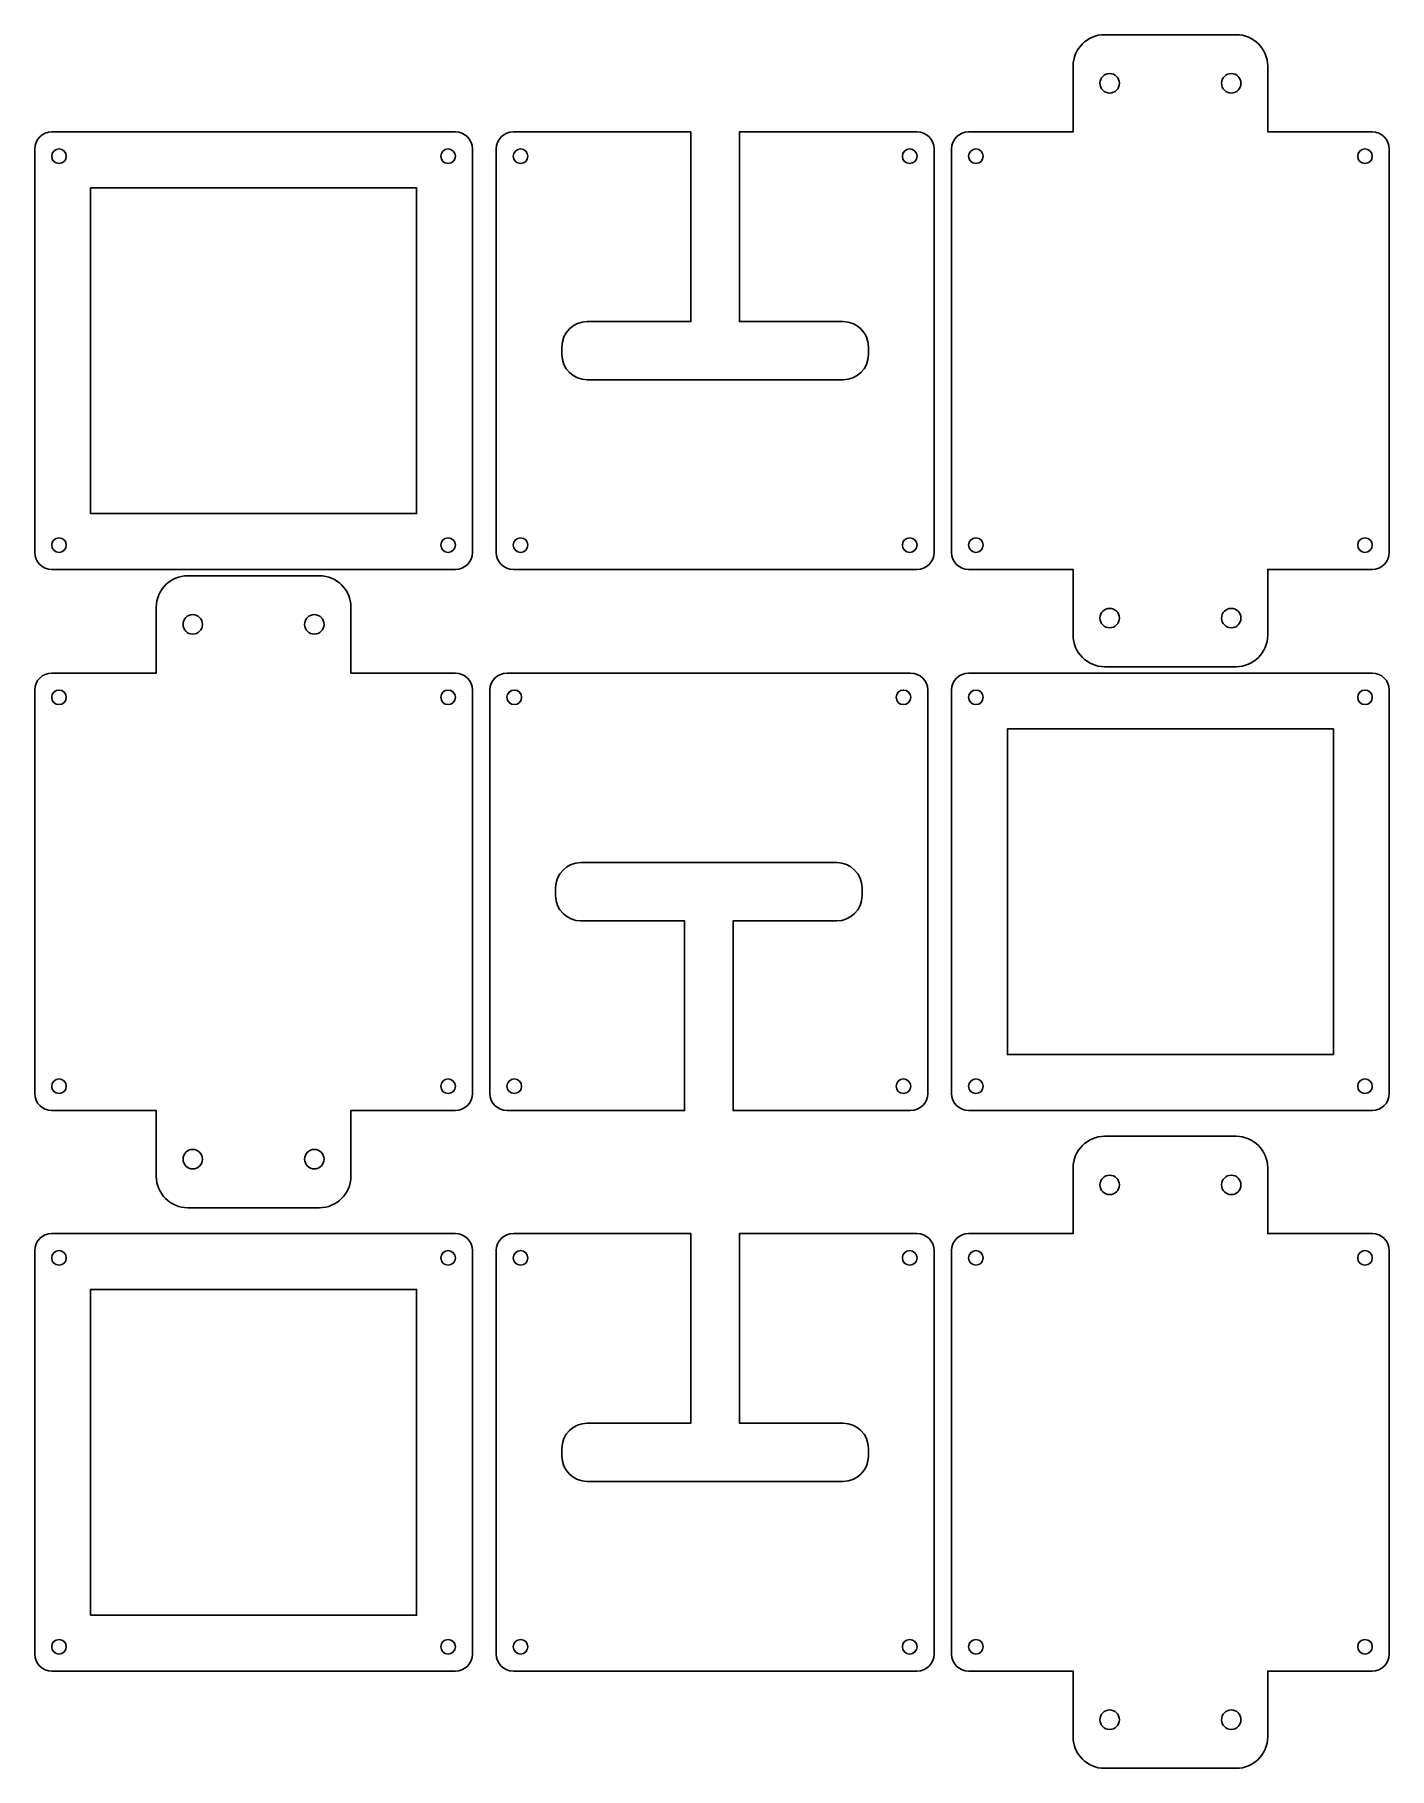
# Model space of a CAD drawing. Extents: x -134 to 145, y -152 to 205.
import ezdxf

# ---------------------------------------------------------------- set-up
doc = ezdxf.new("R2010")
doc.units = 0
doc.header["$MEASUREMENT"] = 0
doc.layers.add('LAYER_1', color=7, linetype='CONTINUOUS')

msp = doc.modelspace()

# ---------------------------------------------------------------- linework, layer by layer
at = {"layer": 'LAYER_1', "color": 250}
for points in [[(-122.4803, 106.5757), (-55.4803, 106.5757), (-55.4803, 173.5757), (-122.4803, 173.5757), (-122.4803, 106.5757)], [(-122.4803, -120.0243), (-55.4803, -120.0243), (-55.4803, -53.0243), (-122.4803, -53.0243), (-122.4803, -120.0243)]]:
    msp.add_lwpolyline(points, close=True, dxfattribs=at)
for centre, major_axis in [((87.0197, 195.0757), (0, 2)), ((112.0197, 195.0757), (0, 2)), ((-128.9803, 180.0757), (0, 1.5)), ((-48.9803, 180.0757), (0, 1.5)), ((-34.0803, 180.0757), (0, 1.5)), ((45.9197, 180.0757), (0, 1.5)), ((59.5197, 180.0757), (0, 1.5)), ((139.5197, 180.0757), (0, 1.5)), ((-128.9803, 100.0757), (0, 1.5)), ((-48.9803, 100.0757), (0, 1.5)), ((-34.0803, 100.0757), (0, 1.5)), ((45.9197, 100.0757), (0, 1.5)), ((59.5197, 100.0757), (0, 1.5)), ((139.5197, 100.0757), (0, 1.5)), ((87.0197, 85.0757), (0, 2)), ((112.0197, 85.0757), (0, 2)), ((87.0197, -31.5243), (0, 2)), ((112.0197, -31.5243), (0, 2)), ((-128.9803, -46.5243), (0, 1.5)), ((-48.9803, -46.5243), (0, 1.5)), ((-34.0803, -46.5243), (0, 1.5)), ((45.9197, -46.5243), (0, 1.5)), ((59.5197, -46.5243), (0, 1.5)), ((139.5197, -46.5243), (0, 1.5)), ((-128.9803, -126.5243), (0, 1.5)), ((-48.9803, -126.5243), (0, 1.5)), ((-34.0803, -126.5243), (0, 1.5)), ((45.9197, -126.5243), (0, 1.5)), ((59.5197, -126.5243), (0, 1.5)), ((139.5197, -126.5243), (0, 1.5)), ((87.0197, -141.5243), (0, 2)), ((112.0197, -141.5243), (0, 2))]:
    msp.add_ellipse(centre, major_axis=major_axis, ratio=1, dxfattribs=at)
for points, knots in [([(58.033, 185.0757), (58.033, 185.0757), (79.5197, 185.0757), (79.5197, 185.0757), (79.5197, 185.0757), (79.5197, 185.0757), (79.5197, 198.6225), (79.5197, 198.6225), (79.5197, 198.6225), (79.5197, 202.1718), (82.4236, 205.0757), (85.9729, 205.0757), (85.9729, 205.0757), (85.9729, 205.0757), (113.0665, 205.0757), (113.0665, 205.0757), (113.0665, 205.0757), (116.6158, 205.0757), (119.5197, 202.1718), (119.5197, 198.6225), (119.5197, 198.6225), (119.5197, 198.6225), (119.5197, 185.0757), (119.5197, 185.0757), (119.5197, 185.0757), (119.5197, 185.0757), (141.0064, 185.0757), (141.0064, 185.0757), (141.0064, 185.0757), (142.9388, 185.0757), (144.5197, 183.4948), (144.5197, 181.5624), (144.5197, 181.5624), (144.5197, 181.5624), (144.5197, 98.589), (144.5197, 98.589), (144.5197, 98.589), (144.5197, 96.6566), (142.9388, 95.0757), (141.0064, 95.0757), (141.0064, 95.0757), (141.0064, 95.0757), (119.5197, 95.0757), (119.5197, 95.0757), (119.5197, 95.0757), (119.5197, 95.0757), (119.5197, 81.5289), (119.5197, 81.5289), (119.5197, 81.5289), (119.5197, 77.9796), (116.6158, 75.0757), (113.0665, 75.0757), (113.0665, 75.0757), (113.0665, 75.0757), (85.9729, 75.0757), (85.9729, 75.0757), (85.9729, 75.0757), (82.4236, 75.0757), (79.5197, 77.9796), (79.5197, 81.5289), (79.5197, 81.5289), (79.5197, 81.5289), (79.5197, 95.0757), (79.5197, 95.0757), (79.5197, 95.0757), (79.5197, 95.0757), (58.033, 95.0757), (58.033, 95.0757), (58.033, 95.0757), (56.1006, 95.0757), (54.5197, 96.6566), (54.5197, 98.589), (54.5197, 98.589), (54.5197, 98.589), (54.5197, 181.5624), (54.5197, 181.5624), (54.5197, 181.5624), (54.5197, 183.4948), (56.1006, 185.0757), (58.033, 185.0757)], [0, 0, 0, 0, 0.04761905, 0.04761905, 0.04761905, 0.04761905, 0.0952381, 0.0952381, 0.0952381, 0.0952381, 0.14285714, 0.14285714, 0.14285714, 0.14285714, 0.19047619, 0.19047619, 0.19047619, 0.19047619, 0.23809524, 0.23809524, 0.23809524, 0.23809524, 0.28571429, 0.28571429, 0.28571429, 0.28571429, 0.33333333, 0.33333333, 0.33333333, 0.33333333, 0.38095238, 0.38095238, 0.38095238, 0.38095238, 0.42857143, 0.42857143, 0.42857143, 0.42857143, 0.47619048, 0.47619048, 0.47619048, 0.47619048, 0.52380952, 0.52380952, 0.52380952, 0.52380952, 0.57142857, 0.57142857, 0.57142857, 0.57142857, 0.61904762, 0.61904762, 0.61904762, 0.61904762, 0.66666667, 0.66666667, 0.66666667, 0.66666667, 0.71428571, 0.71428571, 0.71428571, 0.71428571, 0.76190476, 0.76190476, 0.76190476, 0.76190476, 0.80952381, 0.80952381, 0.80952381, 0.80952381, 0.85714286, 0.85714286, 0.85714286, 0.85714286, 0.9047619, 0.9047619, 0.9047619, 0.9047619, 1, 1, 1, 1]), ([(-130.467, 185.0757), (-130.467, 185.0757), (-47.4936, 185.0757), (-47.4936, 185.0757), (-47.4936, 185.0757), (-45.5612, 185.0757), (-43.9803, 183.4948), (-43.9803, 181.5624), (-43.9803, 181.5624), (-43.9803, 181.5624), (-43.9803, 98.589), (-43.9803, 98.589), (-43.9803, 98.589), (-43.9803, 96.6566), (-45.5612, 95.0757), (-47.4936, 95.0757), (-47.4936, 95.0757), (-47.4936, 95.0757), (-130.467, 95.0757), (-130.467, 95.0757), (-130.467, 95.0757), (-132.3994, 95.0757), (-133.9803, 96.6566), (-133.9803, 98.589), (-133.9803, 98.589), (-133.9803, 98.589), (-133.9803, 181.5624), (-133.9803, 181.5624), (-133.9803, 181.5624), (-133.9803, 183.4948), (-132.3994, 185.0757), (-130.467, 185.0757)], [0, 0, 0, 0, 0.11111111, 0.11111111, 0.11111111, 0.11111111, 0.22222222, 0.22222222, 0.22222222, 0.22222222, 0.33333333, 0.33333333, 0.33333333, 0.33333333, 0.44444444, 0.44444444, 0.44444444, 0.44444444, 0.55555556, 0.55555556, 0.55555556, 0.55555556, 0.66666667, 0.66666667, 0.66666667, 0.66666667, 0.77777778, 0.77777778, 0.77777778, 0.77777778, 1, 1, 1, 1]), ([(-35.567, 185.0757), (-35.567, 185.0757), (0.9197, 185.0757), (0.9197, 185.0757), (0.9197, 185.0757), (0.9197, 185.0757), (0.9197, 146.0757), (0.9197, 146.0757), (0.9197, 146.0757), (0.9197, 146.0757), (-20.3802, 146.0757), (-20.3802, 146.0757), (-20.3802, 146.0757), (-23.2403, 146.0757), (-25.5803, 143.7357), (-25.5803, 140.8756), (-25.5803, 140.8756), (-25.5803, 140.8756), (-25.5803, 139.2758), (-25.5803, 139.2758), (-25.5803, 139.2758), (-25.5803, 136.4157), (-23.2403, 134.0757), (-20.3802, 134.0757), (-20.3802, 134.0757), (-20.3802, 134.0757), (32.2196, 134.0757), (32.2196, 134.0757), (32.2196, 134.0757), (35.0797, 134.0757), (37.4197, 136.4157), (37.4197, 139.2758), (37.4197, 139.2758), (37.4197, 139.2758), (37.4197, 140.8756), (37.4197, 140.8756), (37.4197, 140.8756), (37.4197, 143.7357), (35.0797, 146.0757), (32.2196, 146.0757), (32.2196, 146.0757), (32.2196, 146.0757), (10.9197, 146.0757), (10.9197, 146.0757), (10.9197, 146.0757), (10.9197, 146.0757), (10.9197, 185.0757), (10.9197, 185.0757), (10.9197, 185.0757), (10.9197, 185.0757), (47.4064, 185.0757), (47.4064, 185.0757), (47.4064, 185.0757), (49.3388, 185.0757), (50.9197, 183.4948), (50.9197, 181.5624), (50.9197, 181.5624), (50.9197, 181.5624), (50.9197, 98.589), (50.9197, 98.589), (50.9197, 98.589), (50.9197, 96.6566), (49.3388, 95.0757), (47.4064, 95.0757), (47.4064, 95.0757), (47.4064, 95.0757), (-35.567, 95.0757), (-35.567, 95.0757), (-35.567, 95.0757), (-37.4994, 95.0757), (-39.0803, 96.6566), (-39.0803, 98.589), (-39.0803, 98.589), (-39.0803, 98.589), (-39.0803, 181.5624), (-39.0803, 181.5624), (-39.0803, 181.5624), (-39.0803, 183.4948), (-37.4994, 185.0757), (-35.567, 185.0757)], [0, 0, 0, 0, 0.04761905, 0.04761905, 0.04761905, 0.04761905, 0.0952381, 0.0952381, 0.0952381, 0.0952381, 0.14285714, 0.14285714, 0.14285714, 0.14285714, 0.19047619, 0.19047619, 0.19047619, 0.19047619, 0.23809524, 0.23809524, 0.23809524, 0.23809524, 0.28571429, 0.28571429, 0.28571429, 0.28571429, 0.33333333, 0.33333333, 0.33333333, 0.33333333, 0.38095238, 0.38095238, 0.38095238, 0.38095238, 0.42857143, 0.42857143, 0.42857143, 0.42857143, 0.47619048, 0.47619048, 0.47619048, 0.47619048, 0.52380952, 0.52380952, 0.52380952, 0.52380952, 0.57142857, 0.57142857, 0.57142857, 0.57142857, 0.61904762, 0.61904762, 0.61904762, 0.61904762, 0.66666667, 0.66666667, 0.66666667, 0.66666667, 0.71428571, 0.71428571, 0.71428571, 0.71428571, 0.76190476, 0.76190476, 0.76190476, 0.76190476, 0.80952381, 0.80952381, 0.80952381, 0.80952381, 0.85714286, 0.85714286, 0.85714286, 0.85714286, 0.9047619, 0.9047619, 0.9047619, 0.9047619, 1, 1, 1, 1]), ([(-47.4936, -16.2243), (-47.4936, -16.2243), (-68.9803, -16.2243), (-68.9803, -16.2243), (-68.9803, -16.2243), (-68.9803, -16.2243), (-68.9803, -29.7711), (-68.9803, -29.7711), (-68.9803, -29.7711), (-68.9803, -33.3204), (-71.8842, -36.2243), (-75.4335, -36.2243), (-75.4335, -36.2243), (-75.4335, -36.2243), (-102.5271, -36.2243), (-102.5271, -36.2243), (-102.5271, -36.2243), (-106.0764, -36.2243), (-108.9803, -33.3204), (-108.9803, -29.7711), (-108.9803, -29.7711), (-108.9803, -29.7711), (-108.9803, -16.2243), (-108.9803, -16.2243), (-108.9803, -16.2243), (-108.9803, -16.2243), (-130.467, -16.2243), (-130.467, -16.2243), (-130.467, -16.2243), (-132.3994, -16.2243), (-133.9803, -14.6434), (-133.9803, -12.711), (-133.9803, -12.711), (-133.9803, -12.711), (-133.9803, 70.2624), (-133.9803, 70.2624), (-133.9803, 70.2624), (-133.9803, 72.1948), (-132.3994, 73.7757), (-130.467, 73.7757), (-130.467, 73.7757), (-130.467, 73.7757), (-108.9803, 73.7757), (-108.9803, 73.7757), (-108.9803, 73.7757), (-108.9803, 73.7757), (-108.9803, 87.3225), (-108.9803, 87.3225), (-108.9803, 87.3225), (-108.9803, 90.8718), (-106.0764, 93.7757), (-102.5271, 93.7757), (-102.5271, 93.7757), (-102.5271, 93.7757), (-75.4335, 93.7757), (-75.4335, 93.7757), (-75.4335, 93.7757), (-71.8842, 93.7757), (-68.9803, 90.8718), (-68.9803, 87.3225), (-68.9803, 87.3225), (-68.9803, 87.3225), (-68.9803, 73.7757), (-68.9803, 73.7757), (-68.9803, 73.7757), (-68.9803, 73.7757), (-47.4936, 73.7757), (-47.4936, 73.7757), (-47.4936, 73.7757), (-45.5612, 73.7757), (-43.9803, 72.1948), (-43.9803, 70.2624), (-43.9803, 70.2624), (-43.9803, 70.2624), (-43.9803, -12.711), (-43.9803, -12.711), (-43.9803, -12.711), (-43.9803, -14.6434), (-45.5612, -16.2243), (-47.4936, -16.2243)], [0, 0, 0, 0, 0.04761905, 0.04761905, 0.04761905, 0.04761905, 0.0952381, 0.0952381, 0.0952381, 0.0952381, 0.14285714, 0.14285714, 0.14285714, 0.14285714, 0.19047619, 0.19047619, 0.19047619, 0.19047619, 0.23809524, 0.23809524, 0.23809524, 0.23809524, 0.28571429, 0.28571429, 0.28571429, 0.28571429, 0.33333333, 0.33333333, 0.33333333, 0.33333333, 0.38095238, 0.38095238, 0.38095238, 0.38095238, 0.42857143, 0.42857143, 0.42857143, 0.42857143, 0.47619048, 0.47619048, 0.47619048, 0.47619048, 0.52380952, 0.52380952, 0.52380952, 0.52380952, 0.57142857, 0.57142857, 0.57142857, 0.57142857, 0.61904762, 0.61904762, 0.61904762, 0.61904762, 0.66666667, 0.66666667, 0.66666667, 0.66666667, 0.71428571, 0.71428571, 0.71428571, 0.71428571, 0.76190476, 0.76190476, 0.76190476, 0.76190476, 0.80952381, 0.80952381, 0.80952381, 0.80952381, 0.85714286, 0.85714286, 0.85714286, 0.85714286, 0.9047619, 0.9047619, 0.9047619, 0.9047619, 1, 1, 1, 1]), ([(-101.4803, 81.7757), (-102.5849, 81.7757), (-103.4803, 82.6711), (-103.4803, 83.7757), (-103.4803, 83.7757), (-103.4803, 84.8803), (-102.5849, 85.7757), (-101.4803, 85.7757), (-101.4803, 85.7757), (-100.3757, 85.7757), (-99.4803, 84.8803), (-99.4803, 83.7757), (-99.4803, 83.7757), (-99.4803, 82.6711), (-100.3757, 81.7757), (-101.4803, 81.7757)], [0, 0, 0, 0, 0.2, 0.2, 0.2, 0.2, 0.4, 0.4, 0.4, 0.4, 0.6, 0.6, 0.6, 0.6, 1, 1, 1, 1]), ([(-76.4803, 81.7757), (-77.5849, 81.7757), (-78.4803, 82.6711), (-78.4803, 83.7757), (-78.4803, 83.7757), (-78.4803, 84.8803), (-77.5849, 85.7757), (-76.4803, 85.7757), (-76.4803, 85.7757), (-75.3757, 85.7757), (-74.4803, 84.8803), (-74.4803, 83.7757), (-74.4803, 83.7757), (-74.4803, 82.6711), (-75.3757, 81.7757), (-76.4803, 81.7757)], [0, 0, 0, 0, 0.2, 0.2, 0.2, 0.2, 0.4, 0.4, 0.4, 0.4, 0.6, 0.6, 0.6, 0.6, 1, 1, 1, 1]), ([(46.1064, -16.2243), (46.1064, -16.2243), (9.6197, -16.2243), (9.6197, -16.2243), (9.6197, -16.2243), (9.6197, -16.2243), (9.6197, 22.7757), (9.6197, 22.7757), (9.6197, 22.7757), (9.6197, 22.7757), (30.9196, 22.7757), (30.9196, 22.7757), (30.9196, 22.7757), (33.7797, 22.7757), (36.1197, 25.1157), (36.1197, 27.9758), (36.1197, 27.9758), (36.1197, 27.9758), (36.1197, 29.5756), (36.1197, 29.5756), (36.1197, 29.5756), (36.1197, 32.4357), (33.7797, 34.7757), (30.9196, 34.7757), (30.9196, 34.7757), (30.9196, 34.7757), (-21.6802, 34.7757), (-21.6802, 34.7757), (-21.6802, 34.7757), (-24.5403, 34.7757), (-26.8803, 32.4357), (-26.8803, 29.5756), (-26.8803, 29.5756), (-26.8803, 29.5756), (-26.8803, 27.9758), (-26.8803, 27.9758), (-26.8803, 27.9758), (-26.8803, 25.1157), (-24.5403, 22.7757), (-21.6802, 22.7757), (-21.6802, 22.7757), (-21.6802, 22.7757), (-0.3803, 22.7757), (-0.3803, 22.7757), (-0.3803, 22.7757), (-0.3803, 22.7757), (-0.3803, -16.2243), (-0.3803, -16.2243), (-0.3803, -16.2243), (-0.3803, -16.2243), (-36.867, -16.2243), (-36.867, -16.2243), (-36.867, -16.2243), (-38.7994, -16.2243), (-40.3803, -14.6434), (-40.3803, -12.711), (-40.3803, -12.711), (-40.3803, -12.711), (-40.3803, 70.2624), (-40.3803, 70.2624), (-40.3803, 70.2624), (-40.3803, 72.1948), (-38.7994, 73.7757), (-36.867, 73.7757), (-36.867, 73.7757), (-36.867, 73.7757), (46.1064, 73.7757), (46.1064, 73.7757), (46.1064, 73.7757), (48.0388, 73.7757), (49.6197, 72.1948), (49.6197, 70.2624), (49.6197, 70.2624), (49.6197, 70.2624), (49.6197, -12.711), (49.6197, -12.711), (49.6197, -12.711), (49.6197, -14.6434), (48.0388, -16.2243), (46.1064, -16.2243)], [0, 0, 0, 0, 0.04761905, 0.04761905, 0.04761905, 0.04761905, 0.0952381, 0.0952381, 0.0952381, 0.0952381, 0.14285714, 0.14285714, 0.14285714, 0.14285714, 0.19047619, 0.19047619, 0.19047619, 0.19047619, 0.23809524, 0.23809524, 0.23809524, 0.23809524, 0.28571429, 0.28571429, 0.28571429, 0.28571429, 0.33333333, 0.33333333, 0.33333333, 0.33333333, 0.38095238, 0.38095238, 0.38095238, 0.38095238, 0.42857143, 0.42857143, 0.42857143, 0.42857143, 0.47619048, 0.47619048, 0.47619048, 0.47619048, 0.52380952, 0.52380952, 0.52380952, 0.52380952, 0.57142857, 0.57142857, 0.57142857, 0.57142857, 0.61904762, 0.61904762, 0.61904762, 0.61904762, 0.66666667, 0.66666667, 0.66666667, 0.66666667, 0.71428571, 0.71428571, 0.71428571, 0.71428571, 0.76190476, 0.76190476, 0.76190476, 0.76190476, 0.80952381, 0.80952381, 0.80952381, 0.80952381, 0.85714286, 0.85714286, 0.85714286, 0.85714286, 0.9047619, 0.9047619, 0.9047619, 0.9047619, 1, 1, 1, 1]), ([(141.0064, -16.2243), (141.0064, -16.2243), (58.033, -16.2243), (58.033, -16.2243), (58.033, -16.2243), (56.1006, -16.2243), (54.5197, -14.6434), (54.5197, -12.711), (54.5197, -12.711), (54.5197, -12.711), (54.5197, 70.2624), (54.5197, 70.2624), (54.5197, 70.2624), (54.5197, 72.1948), (56.1006, 73.7757), (58.033, 73.7757), (58.033, 73.7757), (58.033, 73.7757), (141.0064, 73.7757), (141.0064, 73.7757), (141.0064, 73.7757), (142.9388, 73.7757), (144.5197, 72.1948), (144.5197, 70.2624), (144.5197, 70.2624), (144.5197, 70.2624), (144.5197, -12.711), (144.5197, -12.711), (144.5197, -12.711), (144.5197, -14.6434), (142.9388, -16.2243), (141.0064, -16.2243)], [0, 0, 0, 0, 0.11111111, 0.11111111, 0.11111111, 0.11111111, 0.22222222, 0.22222222, 0.22222222, 0.22222222, 0.33333333, 0.33333333, 0.33333333, 0.33333333, 0.44444444, 0.44444444, 0.44444444, 0.44444444, 0.55555556, 0.55555556, 0.55555556, 0.55555556, 0.66666667, 0.66666667, 0.66666667, 0.66666667, 0.77777778, 0.77777778, 0.77777778, 0.77777778, 1, 1, 1, 1]), ([(-128.9803, 67.2757), (-129.8087, 67.2757), (-130.4803, 67.9473), (-130.4803, 68.7757), (-130.4803, 68.7757), (-130.4803, 69.6041), (-129.8087, 70.2757), (-128.9803, 70.2757), (-128.9803, 70.2757), (-128.1519, 70.2757), (-127.4803, 69.6041), (-127.4803, 68.7757), (-127.4803, 68.7757), (-127.4803, 67.9473), (-128.1519, 67.2757), (-128.9803, 67.2757)], [0, 0, 0, 0, 0.2, 0.2, 0.2, 0.2, 0.4, 0.4, 0.4, 0.4, 0.6, 0.6, 0.6, 0.6, 1, 1, 1, 1]), ([(-48.9803, 67.2757), (-49.8087, 67.2757), (-50.4803, 67.9473), (-50.4803, 68.7757), (-50.4803, 68.7757), (-50.4803, 69.6041), (-49.8087, 70.2757), (-48.9803, 70.2757), (-48.9803, 70.2757), (-48.1519, 70.2757), (-47.4803, 69.6041), (-47.4803, 68.7757), (-47.4803, 68.7757), (-47.4803, 67.9473), (-48.1519, 67.2757), (-48.9803, 67.2757)], [0, 0, 0, 0, 0.2, 0.2, 0.2, 0.2, 0.4, 0.4, 0.4, 0.4, 0.6, 0.6, 0.6, 0.6, 1, 1, 1, 1]), ([(-35.3803, 67.2757), (-36.2087, 67.2757), (-36.8803, 67.9473), (-36.8803, 68.7757), (-36.8803, 68.7757), (-36.8803, 69.6041), (-36.2087, 70.2757), (-35.3803, 70.2757), (-35.3803, 70.2757), (-34.5519, 70.2757), (-33.8803, 69.6041), (-33.8803, 68.7757), (-33.8803, 68.7757), (-33.8803, 67.9473), (-34.5519, 67.2757), (-35.3803, 67.2757)], [0, 0, 0, 0, 0.2, 0.2, 0.2, 0.2, 0.4, 0.4, 0.4, 0.4, 0.6, 0.6, 0.6, 0.6, 1, 1, 1, 1]), ([(44.6197, 67.2757), (43.7913, 67.2757), (43.1197, 67.9473), (43.1197, 68.7757), (43.1197, 68.7757), (43.1197, 69.6041), (43.7913, 70.2757), (44.6197, 70.2757), (44.6197, 70.2757), (45.4481, 70.2757), (46.1197, 69.6041), (46.1197, 68.7757), (46.1197, 68.7757), (46.1197, 67.9473), (45.4481, 67.2757), (44.6197, 67.2757)], [0, 0, 0, 0, 0.2, 0.2, 0.2, 0.2, 0.4, 0.4, 0.4, 0.4, 0.6, 0.6, 0.6, 0.6, 1, 1, 1, 1]), ([(59.5197, 67.2757), (58.6913, 67.2757), (58.0197, 67.9473), (58.0197, 68.7757), (58.0197, 68.7757), (58.0197, 69.6041), (58.6913, 70.2757), (59.5197, 70.2757), (59.5197, 70.2757), (60.3481, 70.2757), (61.0197, 69.6041), (61.0197, 68.7757), (61.0197, 68.7757), (61.0197, 67.9473), (60.3481, 67.2757), (59.5197, 67.2757)], [0, 0, 0, 0, 0.2, 0.2, 0.2, 0.2, 0.4, 0.4, 0.4, 0.4, 0.6, 0.6, 0.6, 0.6, 1, 1, 1, 1]), ([(139.5197, 67.2757), (138.6913, 67.2757), (138.0197, 67.9473), (138.0197, 68.7757), (138.0197, 68.7757), (138.0197, 69.6041), (138.6913, 70.2757), (139.5197, 70.2757), (139.5197, 70.2757), (140.3481, 70.2757), (141.0197, 69.6041), (141.0197, 68.7757), (141.0197, 68.7757), (141.0197, 67.9473), (140.3481, 67.2757), (139.5197, 67.2757)], [0, 0, 0, 0, 0.2, 0.2, 0.2, 0.2, 0.4, 0.4, 0.4, 0.4, 0.6, 0.6, 0.6, 0.6, 1, 1, 1, 1]), ([(133.0197, -4.7243), (133.0197, -4.7243), (66.0197, -4.7243), (66.0197, -4.7243), (66.0197, -4.7243), (66.0197, -4.7243), (66.0197, 62.2757), (66.0197, 62.2757), (66.0197, 62.2757), (66.0197, 62.2757), (133.0197, 62.2757), (133.0197, 62.2757), (133.0197, 62.2757), (133.0197, 62.2757), (133.0197, -4.7243), (133.0197, -4.7243)], [0, 0, 0, 0, 0.2, 0.2, 0.2, 0.2, 0.4, 0.4, 0.4, 0.4, 0.6, 0.6, 0.6, 0.6, 1, 1, 1, 1]), ([(-128.9803, -12.7243), (-129.8087, -12.7243), (-130.4803, -12.0527), (-130.4803, -11.2243), (-130.4803, -11.2243), (-130.4803, -10.3959), (-129.8087, -9.7243), (-128.9803, -9.7243), (-128.9803, -9.7243), (-128.1519, -9.7243), (-127.4803, -10.3959), (-127.4803, -11.2243), (-127.4803, -11.2243), (-127.4803, -12.0527), (-128.1519, -12.7243), (-128.9803, -12.7243)], [0, 0, 0, 0, 0.2, 0.2, 0.2, 0.2, 0.4, 0.4, 0.4, 0.4, 0.6, 0.6, 0.6, 0.6, 1, 1, 1, 1]), ([(-48.9803, -12.7243), (-49.8087, -12.7243), (-50.4803, -12.0527), (-50.4803, -11.2243), (-50.4803, -11.2243), (-50.4803, -10.3959), (-49.8087, -9.7243), (-48.9803, -9.7243), (-48.9803, -9.7243), (-48.1519, -9.7243), (-47.4803, -10.3959), (-47.4803, -11.2243), (-47.4803, -11.2243), (-47.4803, -12.0527), (-48.1519, -12.7243), (-48.9803, -12.7243)], [0, 0, 0, 0, 0.2, 0.2, 0.2, 0.2, 0.4, 0.4, 0.4, 0.4, 0.6, 0.6, 0.6, 0.6, 1, 1, 1, 1]), ([(-35.3803, -12.7243), (-36.2087, -12.7243), (-36.8803, -12.0527), (-36.8803, -11.2243), (-36.8803, -11.2243), (-36.8803, -10.3959), (-36.2087, -9.7243), (-35.3803, -9.7243), (-35.3803, -9.7243), (-34.5519, -9.7243), (-33.8803, -10.3959), (-33.8803, -11.2243), (-33.8803, -11.2243), (-33.8803, -12.0527), (-34.5519, -12.7243), (-35.3803, -12.7243)], [0, 0, 0, 0, 0.2, 0.2, 0.2, 0.2, 0.4, 0.4, 0.4, 0.4, 0.6, 0.6, 0.6, 0.6, 1, 1, 1, 1]), ([(44.6197, -12.7243), (43.7913, -12.7243), (43.1197, -12.0527), (43.1197, -11.2243), (43.1197, -11.2243), (43.1197, -10.3959), (43.7913, -9.7243), (44.6197, -9.7243), (44.6197, -9.7243), (45.4481, -9.7243), (46.1197, -10.3959), (46.1197, -11.2243), (46.1197, -11.2243), (46.1197, -12.0527), (45.4481, -12.7243), (44.6197, -12.7243)], [0, 0, 0, 0, 0.2, 0.2, 0.2, 0.2, 0.4, 0.4, 0.4, 0.4, 0.6, 0.6, 0.6, 0.6, 1, 1, 1, 1]), ([(59.5197, -12.7243), (58.6913, -12.7243), (58.0197, -12.0527), (58.0197, -11.2243), (58.0197, -11.2243), (58.0197, -10.3959), (58.6913, -9.7243), (59.5197, -9.7243), (59.5197, -9.7243), (60.3481, -9.7243), (61.0197, -10.3959), (61.0197, -11.2243), (61.0197, -11.2243), (61.0197, -12.0527), (60.3481, -12.7243), (59.5197, -12.7243)], [0, 0, 0, 0, 0.2, 0.2, 0.2, 0.2, 0.4, 0.4, 0.4, 0.4, 0.6, 0.6, 0.6, 0.6, 1, 1, 1, 1]), ([(139.5197, -12.7243), (138.6913, -12.7243), (138.0197, -12.0527), (138.0197, -11.2243), (138.0197, -11.2243), (138.0197, -10.3959), (138.6913, -9.7243), (139.5197, -9.7243), (139.5197, -9.7243), (140.3481, -9.7243), (141.0197, -10.3959), (141.0197, -11.2243), (141.0197, -11.2243), (141.0197, -12.0527), (140.3481, -12.7243), (139.5197, -12.7243)], [0, 0, 0, 0, 0.2, 0.2, 0.2, 0.2, 0.4, 0.4, 0.4, 0.4, 0.6, 0.6, 0.6, 0.6, 1, 1, 1, 1]), ([(-101.4803, -28.2243), (-102.5849, -28.2243), (-103.4803, -27.3289), (-103.4803, -26.2243), (-103.4803, -26.2243), (-103.4803, -25.1197), (-102.5849, -24.2243), (-101.4803, -24.2243), (-101.4803, -24.2243), (-100.3757, -24.2243), (-99.4803, -25.1197), (-99.4803, -26.2243), (-99.4803, -26.2243), (-99.4803, -27.3289), (-100.3757, -28.2243), (-101.4803, -28.2243)], [0, 0, 0, 0, 0.2, 0.2, 0.2, 0.2, 0.4, 0.4, 0.4, 0.4, 0.6, 0.6, 0.6, 0.6, 1, 1, 1, 1]), ([(-76.4803, -28.2243), (-77.5849, -28.2243), (-78.4803, -27.3289), (-78.4803, -26.2243), (-78.4803, -26.2243), (-78.4803, -25.1197), (-77.5849, -24.2243), (-76.4803, -24.2243), (-76.4803, -24.2243), (-75.3757, -24.2243), (-74.4803, -25.1197), (-74.4803, -26.2243), (-74.4803, -26.2243), (-74.4803, -27.3289), (-75.3757, -28.2243), (-76.4803, -28.2243)], [0, 0, 0, 0, 0.2, 0.2, 0.2, 0.2, 0.4, 0.4, 0.4, 0.4, 0.6, 0.6, 0.6, 0.6, 1, 1, 1, 1]), ([(58.033, -41.5243), (58.033, -41.5243), (79.5197, -41.5243), (79.5197, -41.5243), (79.5197, -41.5243), (79.5197, -41.5243), (79.5197, -27.9775), (79.5197, -27.9775), (79.5197, -27.9775), (79.5197, -24.4282), (82.4236, -21.5243), (85.9729, -21.5243), (85.9729, -21.5243), (85.9729, -21.5243), (113.0665, -21.5243), (113.0665, -21.5243), (113.0665, -21.5243), (116.6158, -21.5243), (119.5197, -24.4282), (119.5197, -27.9775), (119.5197, -27.9775), (119.5197, -27.9775), (119.5197, -41.5243), (119.5197, -41.5243), (119.5197, -41.5243), (119.5197, -41.5243), (141.0064, -41.5243), (141.0064, -41.5243), (141.0064, -41.5243), (142.9388, -41.5243), (144.5197, -43.1052), (144.5197, -45.0376), (144.5197, -45.0376), (144.5197, -45.0376), (144.5197, -128.011), (144.5197, -128.011), (144.5197, -128.011), (144.5197, -129.9434), (142.9388, -131.5243), (141.0064, -131.5243), (141.0064, -131.5243), (141.0064, -131.5243), (119.5197, -131.5243), (119.5197, -131.5243), (119.5197, -131.5243), (119.5197, -131.5243), (119.5197, -145.0711), (119.5197, -145.0711), (119.5197, -145.0711), (119.5197, -148.6204), (116.6158, -151.5243), (113.0665, -151.5243), (113.0665, -151.5243), (113.0665, -151.5243), (85.9729, -151.5243), (85.9729, -151.5243), (85.9729, -151.5243), (82.4236, -151.5243), (79.5197, -148.6204), (79.5197, -145.0711), (79.5197, -145.0711), (79.5197, -145.0711), (79.5197, -131.5243), (79.5197, -131.5243), (79.5197, -131.5243), (79.5197, -131.5243), (58.033, -131.5243), (58.033, -131.5243), (58.033, -131.5243), (56.1006, -131.5243), (54.5197, -129.9434), (54.5197, -128.011), (54.5197, -128.011), (54.5197, -128.011), (54.5197, -45.0376), (54.5197, -45.0376), (54.5197, -45.0376), (54.5197, -43.1052), (56.1006, -41.5243), (58.033, -41.5243)], [0, 0, 0, 0, 0.04761905, 0.04761905, 0.04761905, 0.04761905, 0.0952381, 0.0952381, 0.0952381, 0.0952381, 0.14285714, 0.14285714, 0.14285714, 0.14285714, 0.19047619, 0.19047619, 0.19047619, 0.19047619, 0.23809524, 0.23809524, 0.23809524, 0.23809524, 0.28571429, 0.28571429, 0.28571429, 0.28571429, 0.33333333, 0.33333333, 0.33333333, 0.33333333, 0.38095238, 0.38095238, 0.38095238, 0.38095238, 0.42857143, 0.42857143, 0.42857143, 0.42857143, 0.47619048, 0.47619048, 0.47619048, 0.47619048, 0.52380952, 0.52380952, 0.52380952, 0.52380952, 0.57142857, 0.57142857, 0.57142857, 0.57142857, 0.61904762, 0.61904762, 0.61904762, 0.61904762, 0.66666667, 0.66666667, 0.66666667, 0.66666667, 0.71428571, 0.71428571, 0.71428571, 0.71428571, 0.76190476, 0.76190476, 0.76190476, 0.76190476, 0.80952381, 0.80952381, 0.80952381, 0.80952381, 0.85714286, 0.85714286, 0.85714286, 0.85714286, 0.9047619, 0.9047619, 0.9047619, 0.9047619, 1, 1, 1, 1]), ([(-130.467, -41.5243), (-130.467, -41.5243), (-47.4936, -41.5243), (-47.4936, -41.5243), (-47.4936, -41.5243), (-45.5612, -41.5243), (-43.9803, -43.1052), (-43.9803, -45.0376), (-43.9803, -45.0376), (-43.9803, -45.0376), (-43.9803, -128.011), (-43.9803, -128.011), (-43.9803, -128.011), (-43.9803, -129.9434), (-45.5612, -131.5243), (-47.4936, -131.5243), (-47.4936, -131.5243), (-47.4936, -131.5243), (-130.467, -131.5243), (-130.467, -131.5243), (-130.467, -131.5243), (-132.3994, -131.5243), (-133.9803, -129.9434), (-133.9803, -128.011), (-133.9803, -128.011), (-133.9803, -128.011), (-133.9803, -45.0376), (-133.9803, -45.0376), (-133.9803, -45.0376), (-133.9803, -43.1052), (-132.3994, -41.5243), (-130.467, -41.5243)], [0, 0, 0, 0, 0.11111111, 0.11111111, 0.11111111, 0.11111111, 0.22222222, 0.22222222, 0.22222222, 0.22222222, 0.33333333, 0.33333333, 0.33333333, 0.33333333, 0.44444444, 0.44444444, 0.44444444, 0.44444444, 0.55555556, 0.55555556, 0.55555556, 0.55555556, 0.66666667, 0.66666667, 0.66666667, 0.66666667, 0.77777778, 0.77777778, 0.77777778, 0.77777778, 1, 1, 1, 1]), ([(-35.567, -41.5243), (-35.567, -41.5243), (0.9197, -41.5243), (0.9197, -41.5243), (0.9197, -41.5243), (0.9197, -41.5243), (0.9197, -80.5243), (0.9197, -80.5243), (0.9197, -80.5243), (0.9197, -80.5243), (-20.3802, -80.5243), (-20.3802, -80.5243), (-20.3802, -80.5243), (-23.2403, -80.5243), (-25.5803, -82.8643), (-25.5803, -85.7244), (-25.5803, -85.7244), (-25.5803, -85.7244), (-25.5803, -87.3242), (-25.5803, -87.3242), (-25.5803, -87.3242), (-25.5803, -90.1843), (-23.2403, -92.5243), (-20.3802, -92.5243), (-20.3802, -92.5243), (-20.3802, -92.5243), (32.2196, -92.5243), (32.2196, -92.5243), (32.2196, -92.5243), (35.0797, -92.5243), (37.4197, -90.1843), (37.4197, -87.3242), (37.4197, -87.3242), (37.4197, -87.3242), (37.4197, -85.7244), (37.4197, -85.7244), (37.4197, -85.7244), (37.4197, -82.8643), (35.0797, -80.5243), (32.2196, -80.5243), (32.2196, -80.5243), (32.2196, -80.5243), (10.9197, -80.5243), (10.9197, -80.5243), (10.9197, -80.5243), (10.9197, -80.5243), (10.9197, -41.5243), (10.9197, -41.5243), (10.9197, -41.5243), (10.9197, -41.5243), (47.4064, -41.5243), (47.4064, -41.5243), (47.4064, -41.5243), (49.3388, -41.5243), (50.9197, -43.1052), (50.9197, -45.0376), (50.9197, -45.0376), (50.9197, -45.0376), (50.9197, -128.011), (50.9197, -128.011), (50.9197, -128.011), (50.9197, -129.9434), (49.3388, -131.5243), (47.4064, -131.5243), (47.4064, -131.5243), (47.4064, -131.5243), (-35.567, -131.5243), (-35.567, -131.5243), (-35.567, -131.5243), (-37.4994, -131.5243), (-39.0803, -129.9434), (-39.0803, -128.011), (-39.0803, -128.011), (-39.0803, -128.011), (-39.0803, -45.0376), (-39.0803, -45.0376), (-39.0803, -45.0376), (-39.0803, -43.1052), (-37.4994, -41.5243), (-35.567, -41.5243)], [0, 0, 0, 0, 0.04761905, 0.04761905, 0.04761905, 0.04761905, 0.0952381, 0.0952381, 0.0952381, 0.0952381, 0.14285714, 0.14285714, 0.14285714, 0.14285714, 0.19047619, 0.19047619, 0.19047619, 0.19047619, 0.23809524, 0.23809524, 0.23809524, 0.23809524, 0.28571429, 0.28571429, 0.28571429, 0.28571429, 0.33333333, 0.33333333, 0.33333333, 0.33333333, 0.38095238, 0.38095238, 0.38095238, 0.38095238, 0.42857143, 0.42857143, 0.42857143, 0.42857143, 0.47619048, 0.47619048, 0.47619048, 0.47619048, 0.52380952, 0.52380952, 0.52380952, 0.52380952, 0.57142857, 0.57142857, 0.57142857, 0.57142857, 0.61904762, 0.61904762, 0.61904762, 0.61904762, 0.66666667, 0.66666667, 0.66666667, 0.66666667, 0.71428571, 0.71428571, 0.71428571, 0.71428571, 0.76190476, 0.76190476, 0.76190476, 0.76190476, 0.80952381, 0.80952381, 0.80952381, 0.80952381, 0.85714286, 0.85714286, 0.85714286, 0.85714286, 0.9047619, 0.9047619, 0.9047619, 0.9047619, 1, 1, 1, 1])]:
    msp.add_open_spline(points, degree=3, knots=knots, dxfattribs=at)

doc.saveas('drawing.dxf')
